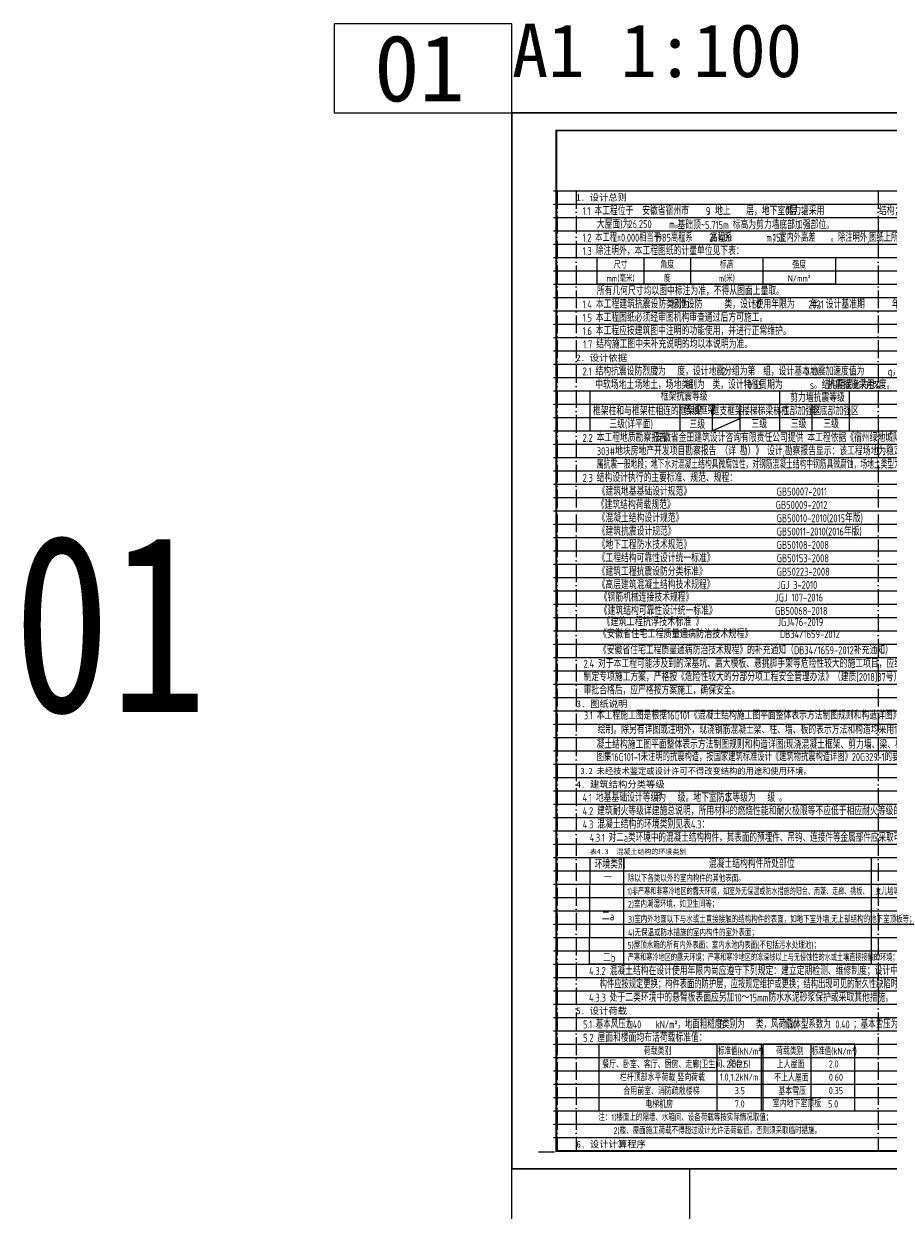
# Model space of a CAD drawing. Extents: x 393367 to 3005760, y 4998 to 826018.
# Drawn here: x 1998725 to 2047541, y 525462 to 592362 of the extents above; entities that cross this region are included whole.
import ezdxf
from ezdxf.enums import TextEntityAlignment as Align

# ---------------------------------------------------------------- set-up
doc = ezdxf.new("R2010")
doc.units = 0
doc.header["$LTSCALE"] = 1000
doc.linetypes.add('D1', pattern=[14, 10, -2, 0, -2])
doc.linetypes.add('DASHED', pattern=[0.75, 0.5, -0.25])
doc.layers.get('0').update_dxf_attribs({"linetype": 'CONTINUOUS'})
doc.layers.get('Defpoints').update_dxf_attribs({"linetype": 'CONTINUOUS'})
for name, color, linetype in [('-TK', 7, 'CONTINUOUS'), ('C-SHET-TTLB', 11, 'CONTINUOUS'), ('DIM', 3, 'CONTINUOUS'), ('PUB_TEXT', 7, 'CONTINUOUS'), ('S-1-TEXT', 7, 'CONTINUOUS'), ('S-1-修改', 23, 'CONTINUOUS'), ('TEXT', 7, 'CONTINUOUS')]:
    doc.layers.add(name, color=color, linetype=linetype)
doc.layers.add('yichutu', color=7, linetype='CONTINUOUS', true_color=0xffffff, plot=False)
doc.styles.add('-宋体', font='')
doc.styles.add('-黑体', font='simhei.ttf', dxfattribs={"width": 0.8})
doc.styles.add('TS', font='tssdeng.shx', dxfattribs={"width": 0.7, "bigfont": 'tssdchn.shx'})
doc.styles.add('TSSD_Dimension', font='Tssdeng.shx', dxfattribs={"width": 0.7, "bigfont": 'hztxt.shx'})
doc.styles.add('黑体', font='simhei.ttf')
doc.styles.get('-宋体').set_extended_font_data('SimSun')

# ---------------------------------------------------------------- blocks, each defined once
blk = doc.blocks.new('A1')
blk.add_lwpolyline([(0, 59400), (0, 0), (84100, 0), (84100, 59400)], close=True)
at = {"const_width": 100}
blk.add_lwpolyline([(2500, 58400), (2500, 1000), (83100, 1000), (83100, 58400)], close=True, dxfattribs=at)
blk = doc.blocks.new('yct-841-594-84100-59400-100-1000')
at = {"layer": 'yichutu', "color": 7, "true_color": 0xffffff}
blk.add_lwpolyline([(0, 0), (0, 59400), (84100, 59400), (84100, 0)], close=True, dxfattribs=at)
blk.add_text('A1 1:100', height=3000, dxfattribs=at).set_placement((0, 61400))

msp = doc.modelspace()

# ---------------------------------------------------------------- linework, layer by layer
at = {"color": 252, "linetype": 'ByBlock'}
msp.add_lwpolyline([(2016195.72511, 587362.12225), (2026195.72511, 587362.12225), (2026195.72511, 592362.12225), (2016195.72511, 592362.12225)], close=True, dxfattribs=at)
at = {"layer": 'C-SHET-TTLB'}
msp.add_line((2028595.72511, 528902.12225), (2027695.72511, 528902.12225), dxfattribs=at)
at = {"layer": 'Defpoints', "color": 252}
for p, q in [((2028535.72511, 582962.12225), (2102295.72511, 582962.12225)), ((2028535.72511, 582212.12225), (2102295.72511, 582212.12225)), ((2028535.72511, 581462.12225), (2102295.72511, 581462.12225)), ((2028535.72511, 580712.12225), (2102295.72511, 580712.12225)), ((2028535.72511, 579962.12225), (2102295.72511, 579962.12225)), ((2028535.72511, 579212.12225), (2102295.72511, 579212.12225)), ((2028535.72511, 578462.12225), (2102295.72511, 578462.12225)), ((2028535.72511, 577712.12225), (2102295.72511, 577712.12225)), ((2028535.72511, 576962.12225), (2102295.72511, 576962.12225)), ((2028535.72511, 576212.12225), (2102295.72511, 576212.12225)), ((2028535.72511, 575462.12225), (2102295.72511, 575462.12225)), ((2028535.72511, 574712.12225), (2102295.72511, 574712.12225)), ((2028535.72511, 573962.12225), (2102295.72511, 573962.12225)), ((2028535.72511, 573212.12225), (2102295.72511, 573212.12225)), ((2028535.72511, 572462.12225), (2102295.72511, 572462.12225)), ((2028535.72511, 571712.12225), (2102295.72511, 571712.12225)), ((2028535.72511, 570962.12225), (2102295.72511, 570962.12225)), ((2028535.72511, 570212.12225), (2102295.72511, 570212.12225)), ((2028535.72511, 569462.12225), (2102295.72511, 569462.12225)), ((2028535.72511, 568712.12225), (2102295.72511, 568712.12225)), ((2028535.72511, 567962.12225), (2102295.72511, 567962.12225)), ((2028535.72511, 567212.12225), (2102295.72511, 567212.12225)), ((2028535.72511, 566462.12225), (2102295.72511, 566462.12225)), ((2028535.72511, 565712.12225), (2102295.72511, 565712.12225)), ((2028535.72511, 564962.12225), (2102295.72511, 564962.12225)), ((2028535.72511, 564212.12225), (2102295.72511, 564212.12225)), ((2028535.72511, 563462.12225), (2102295.72511, 563462.12225)), ((2028535.72511, 562712.12225), (2102295.72511, 562712.12225)), ((2028535.72511, 561962.12225), (2102295.72511, 561962.12225)), ((2028535.72511, 561212.12225), (2102295.72511, 561212.12225)), ((2028535.72511, 560462.12225), (2102295.72511, 560462.12225)), ((2028535.72511, 559712.12225), (2102295.72511, 559712.12225)), ((2028535.72511, 558962.12225), (2102295.72511, 558962.12225)), ((2028535.72511, 558212.12225), (2102295.72511, 558212.12225)), ((2028535.72511, 557462.12225), (2102295.72511, 557462.12225)), ((2028535.72511, 556712.12225), (2102295.72511, 556712.12225)), ((2028535.72511, 555962.12225), (2102295.72511, 555962.12225)), ((2028535.72511, 555212.12225), (2102295.72511, 555212.12225)), ((2028535.72511, 554462.12225), (2102295.72511, 554462.12225)), ((2028535.72511, 553712.12225), (2102295.72511, 553712.12225)), ((2028535.72511, 552962.12225), (2102295.72511, 552962.12225)), ((2028535.72511, 552212.12225), (2102295.72511, 552212.12225)), ((2028535.72511, 551462.12225), (2102295.72511, 551462.12225)), ((2028535.72511, 550712.12225), (2102295.72511, 550712.12225)), ((2028535.72511, 549962.12225), (2102295.72511, 549962.12225)), ((2028535.72511, 549212.12225), (2102295.72511, 549212.12225)), ((2028535.72511, 548462.12225), (2102295.72511, 548462.12225)), ((2028535.72511, 547712.12225), (2102295.72511, 547712.12225)), ((2028535.72511, 546962.12225), (2102295.72511, 546962.12225)), ((2028535.72511, 546212.12225), (2102295.72511, 546212.12225)), ((2028535.72511, 545462.12225), (2102295.72511, 545462.12225)), ((2028535.72511, 544712.12225), (2102295.72511, 544712.12225)), ((2028535.72511, 543962.12225), (2102295.72511, 543962.12225)), ((2028535.72511, 543212.12225), (2102295.72511, 543212.12225)), ((2028535.72511, 542462.12225), (2102295.72511, 542462.12225)), ((2028535.72511, 541712.12225), (2102295.72511, 541712.12225)), ((2028535.72511, 540962.12225), (2102295.72511, 540962.12225)), ((2028535.72511, 540212.12225), (2102295.72511, 540212.12225)), ((2028535.72511, 539462.12225), (2102295.72511, 539462.12225)), ((2028535.72511, 538712.12225), (2102295.72511, 538712.12225)), ((2028535.72511, 537962.12225), (2102295.72511, 537962.12225)), ((2028535.72511, 537212.12225), (2102295.72511, 537212.12225)), ((2028535.72511, 536462.12225), (2102295.72511, 536462.12225)), ((2028535.72511, 535712.12225), (2102295.72511, 535712.12225)), ((2028535.72511, 534962.12225), (2102295.72511, 534962.12225)), ((2028535.72511, 534212.12225), (2102295.72511, 534212.12225)), ((2028535.72511, 533462.12225), (2102295.72511, 533462.12225)), ((2028535.72511, 532712.12225), (2102295.72511, 532712.12225)), ((2028535.72511, 531962.12225), (2102295.72511, 531962.12225)), ((2028535.72511, 531212.12225), (2102295.72511, 531212.12225)), ((2028535.72511, 530462.12225), (2102295.72511, 530462.12225)), ((2028535.72511, 529712.12225), (2102295.72511, 529712.12225))]:
    msp.add_line(p, q, dxfattribs=at)
at = {"layer": 'Defpoints', "color": 252, "linetype": 'D1', "ltscale": 0.1}
for p, q in [((2028735.72511, 582962.12225), (2028735.72511, 528962.12225)), ((2029807.72511, 582962.12225), (2029807.72511, 528962.12225)), ((2046807.72511, 582962.12225), (2046807.72511, 528962.12225))]:
    msp.add_line(p, q, dxfattribs=at)
at = {"layer": 'DIM', "color": 5, "linetype": 'ByBlock'}
msp.add_lwpolyline([(2026195.72511, 527962.12225), (2036195.72511, 527962.12225), (2036195.72511, 517962.12225), (2026195.72511, 517962.12225)], close=True, dxfattribs=at)
at = {"layer": 'S-1-TEXT', "color": 2}
for p, q in [((2033621.94465, 579212.12225), (2033621.94465, 577712.12225)), ((2036246.94465, 579212.12225), (2036246.94465, 577712.12225)), ((2040325.06965, 579212.12225), (2040325.06965, 577712.12225)), ((2030996.94465, 578462.12225), (2044403.19465, 578462.12225)), ((2030588.05195, 571712.12276), (2045169.27261, 571712.12276)), ((2030588.05195, 571712.12276), (2030588.05195, 569462.12276)), ((2030588.05195, 571712.12276), (2030588.05195, 569462.12276)), ((2041250.73985, 571712.12276), (2041250.73985, 569462.12276)), ((2045169.27261, 571712.12276), (2045169.27261, 569462.12276)), ((2030588.05195, 570962.12276), (2045169.27261, 570962.12276)), ((2035636.30538, 570962.12327), (2035636.30538, 569462.12327)), ((2037457.60131, 570962.12276), (2037457.60131, 569462.12276)), ((2039013.33186, 570962.12276), (2039013.33186, 569462.12276)), ((2043082.36437, 570962.12276), (2043082.36437, 569462.12276)), ((2030588.05195, 570212.12276), (2045169.27261, 570212.12276)), ((2037457.60131, 569462.12276), (2039013.33186, 570159.60563)), ((2030588.05195, 569462.12276), (2045169.27261, 569462.12276)), ((2032478.75761, 545467.61135), (2032478.75761, 539462.12225)), ((2030603.75761, 544717.61135), (2046408.37263, 544717.61135)), ((2030603.75761, 543967.61135), (2046408.37263, 543967.61135)), ((2030603.75761, 540217.61135), (2046408.37263, 540217.61135)), ((2031080.93394, 534962.12225), (2040244.29423, 534962.12225)), ((2031080.93394, 534962.12225), (2031080.93394, 531212.12225)), ((2040244.29423, 534962.12225), (2031080.93394, 534962.12225)), ((2037737.18394, 531212.12225), (2037737.18394, 534962.12225)), ((2040244.29423, 531212.12225), (2040244.29423, 534962.12225)), ((2045501.07705, 534962.12225), (2040329.5215, 534962.12225)), ((2040329.5215, 531212.12225), (2040329.5215, 534962.12225)), ((2040329.5215, 534962.12225), (2045501.07705, 534962.12225)), ((2043029.37144, 531212.12225), (2043029.37144, 534962.12225)), ((2045501.07705, 531212.12225), (2045501.07705, 534962.12225)), ((2031080.93394, 534212.12225), (2040244.29423, 534212.12225)), ((2040329.5215, 534212.12225), (2045501.07705, 534212.12225)), ((2031080.93394, 533462.12225), (2040244.29423, 533462.12225)), ((2040329.5215, 533462.12225), (2045501.07705, 533462.12225)), ((2031080.93394, 532712.12225), (2040244.29423, 532712.12225)), ((2040329.5215, 532712.12225), (2045501.07705, 532712.12225)), ((2031080.93394, 531962.12225), (2040244.29423, 531962.12225)), ((2040329.5215, 531962.12225), (2045501.07705, 531962.12225)), ((2031080.93394, 531212.12225), (2040244.29423, 531212.12225)), ((2040329.5215, 531212.12225), (2045501.07705, 531212.12225))]:
    msp.add_line(p, q, dxfattribs=at)
for points in [[(2044403.19465, 579212.12225), (2044403.19465, 577712.12225), (2030996.94465, 577712.12225), (2030996.94465, 579212.12225), (2044403.19465, 579212.12225)], [(2046408.37263, 545467.61135), (2046408.37263, 539462.12225), (2030566.06999, 539462.12225), (2030603.75761, 545467.61135), (2046408.37263, 545467.61135)]]:
    msp.add_lwpolyline(points, dxfattribs=at)

# ---------------------------------------------------------------- block references
at = {"layer": '-TK'}
msp.add_blockref('A1', (2026195.72511, 527962.12225), dxfattribs=at)
at = {"layer": 'yichutu'}
msp.add_blockref('yct-841-594-84100-59400-100-1000', (2026195.72511, 527962.12225), dxfattribs=at)

# ---------------------------------------------------------------- texts
at = {"layer": 'PUB_TEXT', "color": 3, "style": '-黑体', "width": 0.8}
msp.add_text('01', height=10000, dxfattribs=at).set_placement((1998148.34428, 553653.71941))
at = {"layer": 'S-1-TEXT', "style": '黑体'}
for s, height, p in [('1. 设计总则', 375, (2029807.72511, 582408.08639)), ('2. 设计依据', 375, (2029807.72511, 573387.73935)), ('3. 图纸说明', 375, (2029827.66697, 553924.34554)), ('4. 建筑结构分类等级', 375, (2029824.41117, 549396.34233)), ('表4.3  混凝土结构的环境类别', 281.25, (2030582.22289, 545658.92053)), ('5. 设计荷载', 375, (2029807.72511, 536658.08639)), ('6. 设计计算程序', 375, (2029820.34241, 529158.08639))]:
    msp.add_text(s, height=height, dxfattribs=at).set_placement(p)
at = {"layer": 'S-1-TEXT', "style": 'TS'}
for s, height, width, p in [('1.1 本工程位于                   ，地上    层，地下室0层 ，采用              结构；总高度', 450, 0.75, (2030172.5386, 581604.55175)), ('大屋面)为          m。', 450, 0.75, (2030973.35899, 580854.55175)), ('1.2 本工程%%P0.000相当于             高程系         m；室内外高差    。除注明外,图纸上所注标高均为相对标高。', 450, 0.7, (2030172.5386, 580104.55175)), ('1.3 除注明外，本工程图纸的计量单位见下表：', 450, 0.75, (2030172.5386, 579354.55175)), ('所有几何尺寸均以图中标注为准，不得从图面上量取。', 450, 0.75, (2030973.35899, 577104.55175)), ('     场地土，场地类别为  类，设计特征周期为       s。结构阻尼比为5%%%。', 450, 0.75, (2032002.38954, 571826.72185)), ('框架抗震等级', 450, 0.75, (2034571.94075, 571164.0538)), ('剪力墙抗震等级', 450, 0.75, (2041858.63726, 571095.60614)), ('框架柱和与框架柱相连的框架梁', 450, 0.75, (2030756.39725, 570346.15937)), ('普通框架', 450, 0.75, (2035886.04763, 570403.8944)), ('框支框架', 450, 0.75, (2037434.53782, 570346.15937)), ('楼梯梯梁梯柱', 450, 0.75, (2039147.13401, 570346.15937)), ('底部加强区', 450, 0.75, (2041384.542, 570346.15937)), ('非底部加强区', 450, 0.75, (2043084.35767, 570346.15937)), ('《建筑地基基础设计规范》                      GB50007-2011', 450, 0.75, (2031018.0039, 565823.10716)), ('《建筑结构荷载规范》                          GB50009-2012', 450, 0.75, (2030969.8108, 565073.10716)), ('《混凝土结构设计规范》                        GB50010-2010(2015年版)', 450, 0.75, (2031018.0039, 564326.71617)), ('《建筑抗震设计规范》                          GB50011-2010(2016年版)', 450, 0.75, (2031018.0039, 563576.71617)), ('《地下工程防水技术规范》                      GB50108-2008', 450, 0.75, (2031018.0039, 562826.71617)), ('《工程结构可靠性设计统一标准》                GB50153-2008', 450, 0.75, (2031018.0039, 562076.71617)), ('《建筑工程抗震设防分类标准》                  GB50223-2008', 450, 0.75, (2031018.0039, 561319.41622)), ('《高层建筑混凝土结构技术规程》                JGJ 3-2010', 450, 0.75, (2031018.0039, 560573.10716)), ('《钢筋机械连接技术规程》                     JGJ 107-2016', 450, 0.75, (2031141.21521, 559866.16896)), ('《建筑结构可靠性设计统一标准》               GB50068-2018', 450, 0.75, (2031141.21521, 559116.16896)), ('《安徽省住宅工程质量通病防治技术规程》的补充通知（DB34/1659-2012补充通知）', 450, 0.75, (2031096.22379, 556901.0649)), ('3.1 本工程施工图是根据16G101《混凝土结构施工图平面整体表示方法制图规则和构造详图》系列图集进行', 450, 0.75, (2030242.33597, 553235.00527)), ('绘制。除另有详图或注明外，现浇钢筋混凝土梁、柱、墙、板的表示方法和构造均采用16G101-1《混', 450, 0.75, (2031030.54055, 552428.05135)), ('凝土结构施工图平面整体表示方法制图规则和构造详图(现浇混凝土框架、剪力墙、梁、板)》。设计图和', 450, 0.75, (2030957.38622, 551591.21605)), ('图集16G101-1未注明的抗震构造，按国家建筑标准设计《建筑物抗震构造详图》20G329-1的要求施工。', 450, 0.7, (2030973.35899, 550897.0737)), ('4.2 建筑耐火等级详建施总说明，所用材料的燃烧性能和耐火极限等不应低于相应耐火等级的建筑防火规范要求。', 450, 0.75, (2030177.77302, 547854.55175)), ('4.3 混凝土结构的环境类别见表4.3：', 450, 0.75, (2030177.77302, 547104.55175)), ('4.3.1 对二a类环境中的混凝土结构构件，其表面的预埋件、吊钩、连接件等金属部件应采取可靠的防锈措施。', 450, 0.73, (2030575.47482, 546354.55175)), ('环境类别', 450, 0.75, (2030849.3344, 544854.64279)), ('混凝土结构构件所处部位', 450, 0.75, (2037277.45089, 544886.15528)), ('一', 450, 0.75, (2031374.84786, 544104.64279)), ('除以下各类以外的室内构件的其他表面。', 375, 0.75, (2032720.48177, 544104.64279)), ('2)室内潮湿环境，如卫生间等；', 375, 0.75, (2032720.48177, 542654.74179)), ('二a', 450, 0.75, (2031266.34273, 541938.37259)), ('3)室内外地面以下与水或土直接接触的结构构件的表面，如地下室外墙,无上部结构的地下室顶板等；', 375, 0.75, (2032729.79679, 541801.20681)), ('4)无保温或防水措施的室内构件的室外表面；', 375, 0.75, (2032729.79679, 541051.20681)), ('5)屋顶水箱的所有内外表面；室内水池内表面(不包括污水处理池)；', 375, 0.75, (2032695.23255, 540345.49345)), (' 二b', 450, 0.75, (2031106.12279, 539604.64279)), ('严寒和寒冷地区的露天环境；严寒和寒冷地区的冻深线以上与无侵蚀性的水或土壤直接接触的环境；干湿交替环境。', 375, 0.71, (2032720.48177, 539654.74179)), ('4.3.2 混凝土结构在设计使用年限内尚应遵守下列规定：建立定期检测、维修制度；设计中可更换的混凝土', 450, 0.75, (2030534.87903, 538860.04085)), ('构件应按规定更换；构件表面的防护层，应按规定维护或更换；结构出现可见的耐久性缺陷时，应及时进行处理。', 450, 0.7, (2031135.15223, 538110.04085)), ('4.3.3 处于二类环境中的悬臂板表面应另加10～15mm防水水泥砂浆保护或采取其他措施。', 450, 0.75, (2030534.87903, 537360.04085)), ('5.1 基本风压为      kN/m\x8c2\x8d，地面粗糙度类别为   类，风荷载体型系数为      ；基本雪压为      kN/m\x8c2\x8d。 ', 450, 0.72, (2030203.59048, 535854.55175)), ('5.2 屋面和楼面均布活荷载标准值：', 450, 0.75, (2030203.59048, 535104.55175)), ('荷载类别', 400, 0.75, (2033616.02421, 534376.18475)), ('标准值(kN/m\x8c2\x8d)', 400, 0.7, (2037797.99676, 534374.52382)), ('荷载类别', 400, 0.75, (2041056.59952, 534376.18475)), ('标准值(kN/m\x8c2\x8d)', 400, 0.7, (2043072.48192, 534374.52382)), ('餐厅、卧室、客厅、厨房、走廊(卫生间、阳台)', 400, 0.75, (2031277.981, 533626.18475)), ('2.0(2.5)', 400, 0.75, (2038256.66358, 533649.62225)), ('上人屋面', 400, 0.75, (2041095.79736, 533626.18475)), ('2.0', 400, 0.75, (2044027.24348, 533656.83379)), ('栏杆顶部水平荷载,竖向荷载', 400, 0.75, (2032272.2191, 532892.41071)), ('1.0,1.2kN/m\x8c', 400, 0.75, (2037894.28377, 532921.25686)), ('不上人屋面', 400, 0.75, (2040950.4664, 532876.18475)), ('0.60', 400, 0.75, (2044032.65213, 532906.83379)), ('合用前室、消防疏散楼梯', 400, 0.75, (2032466.56147, 532126.18475)), ('3.5', 400, 0.75, (2038732.62512, 532156.83379)), (' 基本雪压', 400, 0.75, (2040972.70752, 532124.52382)), ('0.35', 400, 0.75, (2044027.24348, 532156.83379)), ('室内地下室顶板', 400, 0.75, (2040870.06806, 531422.31819)), ('电梯机房', 400, 0.75, (2033704.39964, 531374.52382)), ('7.0', 400, 0.75, (2038732.62512, 531406.83379)), ('5.0', 400, 0.75, (2043989.40794, 531406.83379)), ('注：1)楼面上的隔墙、水箱间、设备荷载等按实际情况取值；', 375, 0.75, (2031058.06644, 530657.72848))]:
    msp.add_text(s, height=height, dxfattribs=dict(at, width=width)).set_placement(p)
at = {"layer": 'S-1-TEXT', "style": 'TS', "width": 0.75}
for s, height, p in [('尺寸', 400, (2032309.44465, 578602.74725)), ('角度', 400, (2034934.44465, 578602.74725)), ('标高', 400, (2038286.00715, 578602.74725)), ('强度', 400, (2042364.13215, 578602.74725)), ('mm(毫米)', 375, (2032309.44465, 577852.74725)), ('度', 375, (2034934.44465, 577852.74725)), ('m(米)', 375, (2038286.00715, 577852.74725)), ('N/mm\x8c2\x8d', 375, (2042364.13215, 577857.25446))]:
    msp.add_text(s, height=height, dxfattribs=at).set_placement(p, align=Align.CENTER)
at = {"layer": 'S-1-TEXT', "linetype": 'DASHED'}
for s, height, style, width, p in [('1.4 本工程建筑抗震设防类别为         类，设计使用年限为    年，设计基准期       年，建筑结构安全等级为   级,。', 450, 'TS', 0.75, (2030172.5386, 576354.55175)), ('1.5 本工程图纸必须经审图机构审查通过后方可施工。', 450, 'TS', 0.75, (2030172.5386, 575604.55175)), ('1.6 本工程应按建筑图中注明的功能使用，并进行正常维护。', 450, 'TS', 0.75, (2030172.5386, 574854.55175)), ('1.7 结构施工图中未补充说明的均以本说明为准。', 450, 'TS', 0.75, (2030203.74896, 574106.6709)), ('2.1 结构抗震设防烈度为   度，设计地震分组为第  组，设计基本地震加速度值为      g，场地土类型为', 450, 'TS', 0.75, (2030172.5386, 572584.20472)), ('2.2 本工程地质勘察报告：', 450, 'TS', 0.75, (2030172.5386, 568846.28435)), ('2.3 结构设计执行的主要标准、规范、规程：', 450, 'TS', 0.75, (2030172.5386, 566596.28435)), ('2.4 对于本工程可能涉及到的深基坑、高大模板、悬挑脚手架等危险性较大的施工项目，应结合本工程，', 450, 'TS', 0.75, (2030227.56968, 556141.63216)), ('制定专项施工方案，严格按《危险性较大的分部分项工程安全管理办法》（建质[2018]37号）中的规定程序审批，', 450, 'TS', 0.75, (2030227.56968, 555391.63216)), ('审批合格后，应严格按方案施工，确保安全。', 450, 'TS', 0.75, (2030227.56968, 554641.63216)), ('3.2 未经技术鉴定或设计许可不得改变结构的用途和使用环境。', 350, '黑体', 0.95, (2030061.80565, 550159.34692)), ('4.1 地基基础设计等级为   级。地下室防水等级为   级 。', 450, 'TS', 0.75, (2030172.5386, 548604.55175)), ('    2)楼、屋面施工荷载不得超过设计允许活荷载值，否则须采取临时措施。', 375, 'TS', 0.75, (2031086.17182, 529919.42892))]:
    msp.add_text(s, height=height, dxfattribs=dict(at, style=style, width=width)).set_placement(p)
at = {"layer": 'S-1-TEXT', "style": 'TSSD_Dimension', "width": 0.75}
for s, p in [('  《建筑工程抗浮技术标准 》                   JGJ476-2019', (2030851.73035, 558351.53552)), ('《安徽省住宅工程质量通病防治技术规程》       DB34/1659-2012', (2031087.15209, 557672.24478))]:
    msp.add_text(s, height=450, dxfattribs=at).set_placement(p, align=Align.BOTTOM_LEFT)
at = {"layer": 'S-1-TEXT', "style": 'TS', "oblique": 0.7, "width": 0.7}
msp.add_text('1)非严寒和非寒冷地区的露天环境，如室外无保温或防水措施的阳台、雨蓬、走廊、挑板、  女儿墙等所有表面；', height=375, dxfattribs=at).set_placement((2032685.47773, 543367.56744))
at = {"layer": 'S-1-修改', "color": 1, "style": 'TS'}
for s, width, p in [('安徽省宿州市', 0.75, (2033528.46687, 581611.39493)), ('9', 0.75, (2037109.72212, 581604.55175)), ('剪力墙', 0.75, (2041590.24321, 581611.11662)), ('26.250', 0.75, (2032754.2337, 580867.86655)), ('基础顶~5.715m 标高为剪力墙底部加强部位。', 0.75, (2035510.98764, 580818.97504)), ('1985高程系', 0.7, (2034228.3121, 580103.30992)), ('26.400', 0.7, (2037291.67837, 580114.62198)), ('150', 0.7, (2040898.84509, 580114.62198)), ('标准设防', 0.75, (2035162.34838, 576354.55175)), ('50', 0.75, (2039736.86428, 576354.55175)), ('2021', 0.75, (2042871.28759, 576354.55175)), ('2', 0.75, (2038019.30561, 572584.20472)), ('Ⅲ', 0.75, (2035950.22258, 571826.72185)), ('三级(详平面)', 0.75, (2031679.2957, 569609.00272)), ('三级', 0.75, (2036192.96225, 569582.21961)), ('三级', 0.75, (2039677.65123, 569617.61582)), ('三级', 0.75, (2041887.78609, 569617.61582)), ('三级', 0.75, (2043719.41061, 569617.61582)), ('安徽省金田建筑设计咨询有限责任公司提供 本工程依据《宿州绿地城际空间站302#', 0.75, (2034261.31276, 568846.28435)), ('303#地块房地产开发项目勘察报告 （详 勘）》 设计,勘察报告显示：该工程场地为稳定建筑场地，', 0.75, (2030973.35899, 568096.28435)), ('属抗震一般地段；地下水对混凝土结构具微腐蚀性，对钢筋混凝土结构中钢筋具微腐蚀，场地土类型为中软场地土。', 0.65, (2030973.35899, 567346.28435)), (' 甲', 0.75, (2033937.12389, 548604.55175)), ('    二', 0.75, (2037314.08136, 548615.43262)), ('B', 0.72, (2037885.79855, 535854.55175))]:
    msp.add_text(s, height=450, dxfattribs=dict(at, width=width)).set_placement(p)
at = {"layer": 'S-1-修改', "color": 1, "linetype": 'DASHED', "style": 'TS'}
for s, width, p in [('7', 0.75, (2034202.03113, 572584.20472)), ('0.10', 0.75, (2042697.33096, 572584.20472)), ('中软场地土', 0.75, (2030883.69382, 571826.72185)), ('0.55', 0.75, (2039474.59726, 571826.72185)), ('抗震措施采用7度。', 0.75, (2043964.93921, 571826.72185)), ('0.40', 0.72, (2032673.43925, 535854.55175)), ('1.30', 0.72, (2041511.43385, 535854.55175)), ('0.40', 0.72, (2044401.76481, 535854.55175))]:
    msp.add_text(s, height=450, dxfattribs=dict(at, width=width)).set_placement(p)
at = {"layer": 'TEXT', "style": '-宋体'}
msp.add_text('01', height=3750, dxfattribs=at).set_placement((2018444.59912, 587997.1702))

doc.saveas('drawing.dxf')
